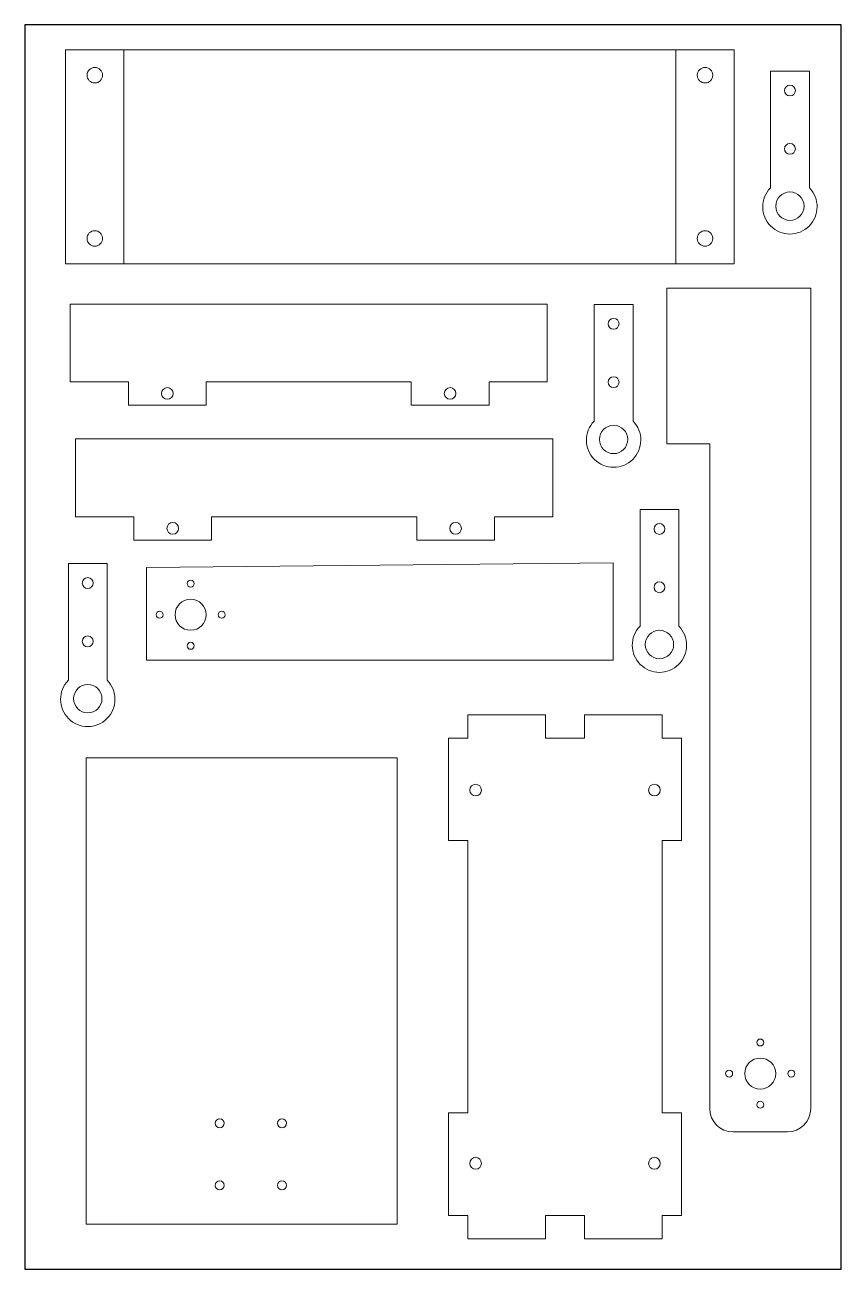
# Model space of a CAD drawing. Header units: millimetres. Extents: x 3276 to 3486, y 5386 to 5706.
import ezdxf

# ---------------------------------------------------------------- set-up
doc = ezdxf.new("R2010")
doc.units = ezdxf.units.MM

# ---------------------------------------------------------------- blocks, each defined once
blk = doc.blocks.new('Renfort bloc moteur')
at = {"color": 7, "linetype": 'Continuous', "lineweight": 15}
for p, q in [((86, 27.5), (-86, 27.5)), ((-86, 27.5), (-86, -27.5)), ((-71, 27.5), (-71, -27.5)), ((71, -27.5), (71, 27.5)), ((86, -27.5), (86, 27.5)), ((-86, -27.5), (86, -27.5))]:
    blk.add_line(p, q, dxfattribs=at)
for centre in [(-78.5, 21), (78.5, 21), (-78.5, -21), (78.5, -21)]:
    blk.add_circle(centre, 2, dxfattribs=at)
blk = doc.blocks.new('Support cage a bille')
at = {"color": 7, "linetype": 'Continuous', "lineweight": 15}
for p, q in [((5, 18.93), (-5, 18.93)), ((-5, 18.93), (-5, -11.07)), ((5, -11.07), (5, 18.93))]:
    blk.add_line(p, q, dxfattribs=at)
for centre, radius in [((0, 13.93), 1.4), ((0, -1.07), 1.4), ((0, -15.8), 3.65)]:
    blk.add_circle(centre, radius, dxfattribs=at)
blk.add_arc((0, -15.97), 7, 135.5847, 44.4153, dxfattribs=at)
blk = doc.blocks.new('Plaque Pince -attrapera le cube')
at = {"color": 7, "linetype": 'Continuous', "lineweight": 15}
for p, q in [((55.98, 42.19), (-64.02, 42.19)), ((-64.02, 42.19), (-64.02, -37.81)), ((55.98, -37.81), (55.98, 42.19)), ((-64.02, -37.81), (55.98, -37.81))]:
    blk.add_line(p, q, dxfattribs=at)
for centre in [(29.98, 12.54), (45.98, 12.54), (29.98, -3.46), (45.98, -3.46)]:
    blk.add_circle(centre, 1.17, dxfattribs=at)
blk = doc.blocks.new('Niveau 3 - Pour Carte de Commande')
at = {"color": 7, "linetype": 'Continuous', "lineweight": 15}
for p, q in [((-5, 67.38), (-25, 67.38)), ((-25, 67.38), (-25, 61.38)), ((-5, 61.38), (-5, 67.38)), ((5, 67.38), (5, 61.38)), ((25, 67.38), (5, 67.38)), ((25, 61.38), (25, 67.38)), ((-30, 61.38), (-30, 35)), ((-25, 61.38), (-30, 61.38)), ((5, 61.38), (-5, 61.38)), ((30, 61.38), (25, 61.38)), ((30, 35), (30, 61.38)), ((-25, 35), (-30, 35)), ((-25, -35), (-25, 35)), ((25, 35), (25, -35)), ((30, 35), (25, 35)), ((-30, -35), (-30, -61.38)), ((-30, -35), (-25, -35)), ((25, -35), (30, -35)), ((30, -61.38), (30, -35)), ((-30, -61.38), (-25, -61.38)), ((-25, -61.38), (-25, -67.38)), ((-5, -67.38), (-5, -61.38)), ((-5, -61.38), (5, -61.38)), ((5, -61.38), (5, -67.38)), ((25, -61.38), (30, -61.38)), ((25, -67.38), (25, -61.38)), ((-25, -67.38), (-5, -67.38)), ((5, -67.38), (25, -67.38))]:
    blk.add_line(p, q, dxfattribs=at)
for centre in [(-23, 48), (23, 48), (-23, -48), (23, -48)]:
    blk.add_circle(centre, 1.5, dxfattribs=at)
blk = doc.blocks.new('Niveau 3 - Barriere pour Lippo')
at = {"color": 7, "linetype": 'Continuous', "lineweight": 15}
for p, q in [((61.38, 10), (-61.38, 10)), ((-61.38, 10), (-61.38, -10)), ((61.38, -10), (61.38, 10)), ((-61.38, -10), (-46.38, -10)), ((-46.38, -10), (-46.38, -16)), ((-26.38, -16), (-26.38, -10)), ((-26.38, -10), (26.38, -10)), ((26.38, -10), (26.38, -16)), ((46.38, -10), (61.38, -10)), ((46.38, -16), (46.38, -10)), ((-46.38, -16), (-26.38, -16)), ((26.38, -16), (46.38, -16))]:
    blk.add_line(p, q, dxfattribs=at)
for centre in [(-36.38, -13), (36.38, -13)]:
    blk.add_circle(centre, 1.5, dxfattribs=at)
blk = doc.blocks.new('calle chapiteau')
at = {"color": 7, "linetype": 'Continuous', "lineweight": 15}
for p, q in [((-48.8, -97.61), (-49.98, 22.39)), ((-49.98, 22.39), (-24.98, 22.39)), ((-24.98, 22.39), (-24.98, -97.61)), ((-24.98, -97.61), (-48.8, -97.61))]:
    blk.add_line(p, q, dxfattribs=at)
for centre, radius in [((-36.66, -78.28), 0.9), ((-36.66, -86.28), 4), ((-44.66, -86.28), 0.9), ((-28.66, -86.28), 0.9), ((-36.66, -94.28), 0.9)]:
    blk.add_circle(centre, radius, dxfattribs=at)
blk = doc.blocks.new('Bras Poisson')
at = {"color": 7, "linetype": 'Continuous', "lineweight": 15}
for p, q in [((-61.92, 93.43), (-61.92, 133.43)), ((-61.92, 133.43), (-24.92, 133.43)), ((-24.92, 133.43), (-24.92, -77.57)), ((-50.92, 93.43), (-61.92, 93.43)), ((-50.92, -77.57), (-50.92, 93.43)), ((-30.92, -83.57), (-44.92, -83.57))]:
    blk.add_line(p, q, dxfattribs=at)
for centre, radius in [((-37.92, -60.57), 0.9), ((-37.92, -68.57), 4), ((-45.92, -68.57), 0.9), ((-29.92, -68.57), 0.9), ((-37.92, -76.57), 0.9)]:
    blk.add_circle(centre, radius, dxfattribs=at)
for centre, start, end in [((-44.92, -77.57), 180, 270), ((-30.92, -77.57), 270, 0)]:
    blk.add_arc(centre, 6, start, end, dxfattribs=at)

msp = doc.modelspace()

# ---------------------------------------------------------------- linework, layer by layer
msp.add_lwpolyline([(3275.99, 5386.39), (3485.99, 5386.39), (3485.99, 5706.39), (3275.99, 5706.39)], close=True)

# ---------------------------------------------------------------- block references
for name, p in [('Renfort bloc moteur', (3372.48, 5672.45)), ('Support cage a bille', (3472.81, 5675.57)), ('Bras Poisson', (3503.1, 5505.24)), ('Niveau 3 - Barriere pour Lippo', (3349.02, 5624.59)), ('Support cage a bille', (3427.45, 5615.57)), ('Niveau 3 - Barriere pour Lippo', (3350.41, 5589.9)), ('Support cage a bille', (3439.25, 5562.83)), ('Support cage a bille', (3292.17, 5548.9)), ('Niveau 3 - Pour Carte de Commande', (3414.95, 5461.59))]:
    msp.add_blockref(name, p)
at = {"rotation": 270}
for name, p in [('calle chapiteau', (3404.92, 5518.03)), ('Plaque Pince -attrapera le cube', (3329.59, 5453.89))]:
    msp.add_blockref(name, p, dxfattribs=at)

doc.saveas('drawing.dxf')
